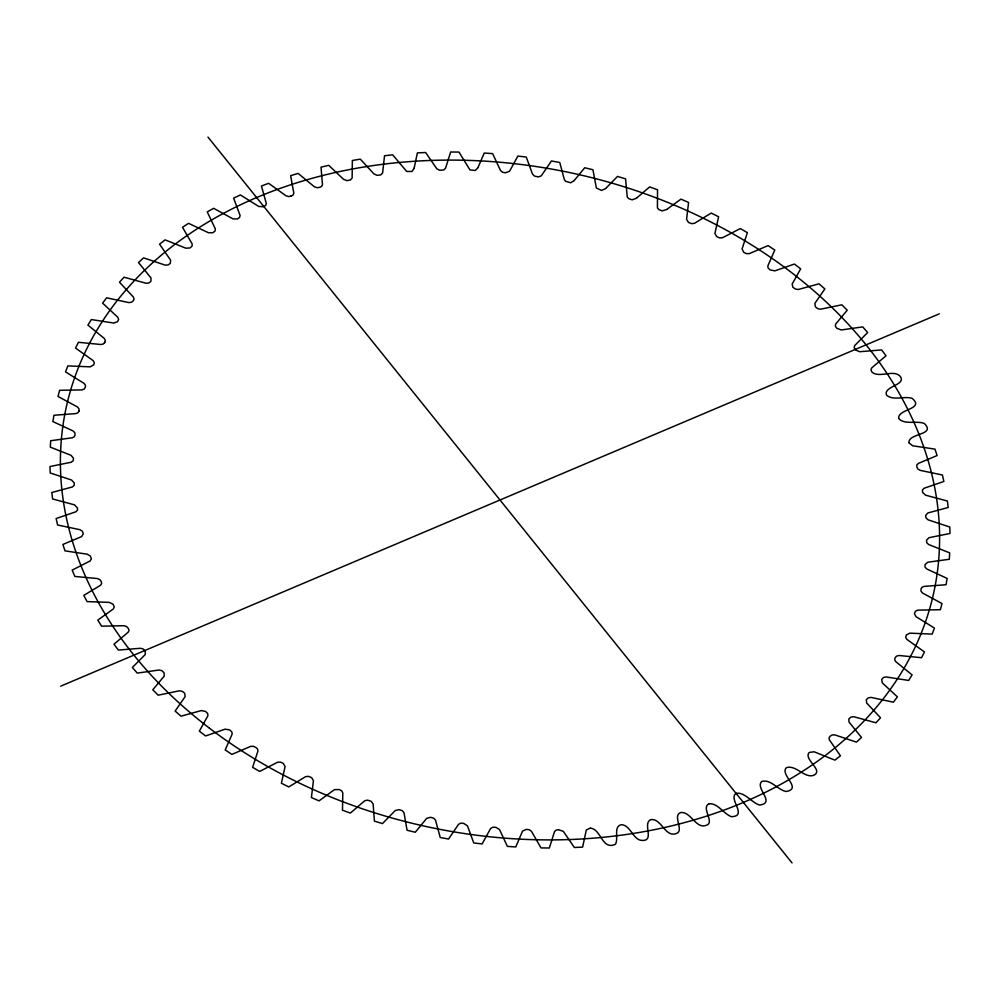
<?xml version="1.0" encoding="UTF-8"?>
<svg xmlns="http://www.w3.org/2000/svg" width="1000" height="1000" viewBox="0 0 1000 1000"><rect width="100%" height="100%" fill="white"/><g stroke="black" fill="none" stroke-linecap="round" stroke-linejoin="round"><path stroke-width="1.5" d="M558.237 829.688L555.962 830.188L554.487 831.688L549.338 848L541 847.913L531.438 831.275L529.35 829.775L526.362 829.362L522.537 831.112L515.763 846.95L507.388 846.388L499.525 829.575L495.85 827.325L492.725 827.275L490.6 828.525L482.113 843.95L473.738 842.913L467.463 825.837L463.575 823.325L460.725 823.188L458.512 824.362L448.55 839.038L440.238 837.525L435.5 820.062L433.725 818.213L430.562 817.288L426.65 818.375L415.288 832.237L407.062 830.25L404 812.712L402.287 810.7L399.175 809.65L395.262 810.525L382.488 823.562L377.1 821.95L374.425 821.125L373.113 803.925L371.062 801.237L367.525 800.15L364.762 800.75L350.35 813.088L342.475 810.212L342.812 792.913L341.65 790.825L339.175 789.513L334.425 789.663L319.05 800.863L311.413 797.55L313.425 780.688L311.675 777.688L308.538 776.363L305.65 776.625L288.762 786.95L281.4 783.238L285.087 766.575L283.263 763.388L280.3 762.062L277.525 762.25L259.65 771.438L252.613 767.337L257.938 751.075L257.587 749.075L255.975 747.525L253.438 746.312L250.637 746.4L231.887 754.4L225.2 749.938L232.2 733.962L231.762 731.775L229.562 729.875L225.125 729.15L205.625 735.95L199.338 731.15L207.925 715.763L207.65 713.462L205.45 711.4L201.275 710.588L181.012 716.175L177.087 712.775L175.15 711.062L185.138 696.625L184.7 693.275L182.312 691.338L179.375 690.812L158.175 695.188L152.787 689.788L164.288 676.012L164.037 672.663L161.788 670.65L159 670.025L137.25 673.112L132.35 667.463L145.262 654.513L145.275 651.087L143.275 649.062L140.525 648.275L118.362 650.075L113.987 644.2L128.225 632.137L129.025 630.325L128.375 628.462L126.638 626.562L123.925 625.7L101.6 626.188L97.775 620.125L113.438 608.875L114.25 606.763L113.038 604.212L109.3 602.375L87.062 601.6L83.8 595.388L100.475 585.312L101.625 583.65L101.325 581.763L99.963 579.712L97.4 578.55L74.85 576.438L72.175 570.112L90.1 560.988L91.35 558.925L90.425 556.112L87.2 554.2L65 550.862L64.287 548.725L62.925 544.438L81.638 536.587L83.312 533.763L82.375 531.263L79.987 529.7L57.587 524.987L56.125 518.525L75.825 511.8L77.487 510.175L77.487 507.975L74.463 504.837L52.65 498.988L51.812 492.5L72.387 486.95L74.15 485.4L74.275 483L71.588 480.037L50.213 472.975L50 466.525L71.237 462.225L73.162 460.8L73.513 458.325L71.1 455.35L50.3 447.125L50.7 440.725L72.225 437.788L74.188 436.825L75.037 435.15L74.9 432.837L73.125 430.988L52.888 421.575L53.925 415.275L75.987 413.587L78.088 412.625L79.025 410.75M290.825 196.225L293.062 195.05L293.812 193.125L290.637 175.688L298.1 173.4L314.4 186.788L317.087 187.725L319.812 187.312L321.712 186.3L322.488 184.587L321 167.162L328.725 165.338L343.612 179.363L346.975 180.65L350.425 179.975L352.125 178.012L352.362 160.5L360.3 159.137L373.913 173.875L377.025 175.338L380.712 174.887L382.6 173.05L384.538 155.738L392.663 154.85L406.725 171.475L412.013 171.475L414.1 168.275M414.075 168.475L417.375 152.9L425.625 152.5L436.863 168.85L439.712 170.263L443.812 169.925L445.588 168.125L450.662 152L459 152.088L469.925 169.875L475.238 170.487L477.9 167.812M78.938 411.163L79.062 408.975L77.525 407.013L57.987 396.45L59.638 390.288L82.112 389.888L84.375 388.925L85.45 386.875L85.363 385L83.975 383.325L65.55 371.912L66.287 369.913L67.812 365.913L90.188 366.838L93.763 364.825L94.312 362.713L93.15 360.625L75.55 348.088L78.412 342.287L100.962 344.513L103.338 343.963L104.812 342.35M478 167.512L484.237 153.05L492.612 153.613L500.538 170.525L502.562 172.237L505.387 172.8L509.538 171.3L517.888 156.05L526.263 157.088L532.438 173.962L534.575 176.137L538.475 176.9L541.25 175.875L551.45 160.963L559.763 162.475L564.3 179.412L565.525 181.262L570.675 182.763L574.113 180.688M104.612 342.713L105.375 340.662L104.4 338.525L87.912 325.125L91.363 319.55L113.688 323.05L117.475 321.763L118.637 319.513L117.863 317.337L102.587 303.125L106.6 297.812L128.837 302.587L131.575 302.238L133.363 300.675L134.062 298.95L133.325 296.988L119.488 282.238L124.025 277.213L146.075 283.25L148.837 283L150.9 281.363L151 277.95L138.512 262.562L143.575 257.863L165.15 265.113L168.075 264.988L170.338 263.363L170.613 260.15L159.562 244.213L161.4 242.75L165.1 239.862L185.837 248.2L189.975 247.95L192.037 246.175L192.162 243.912L182.512 227.288L188.512 223.312L208.55 232.775L212.85 232.7L215.037 231.038L215.325 228.888L207.237 211.9L213.65 208.312L232.887 218.825L237.325 218.962L239.587 217.488L240.087 215.387L233.6 198.125L240.4 194.95L258.725 206.462L263.525 206.713L265.663 205.45L266.3 203.475L261.45 186.025L268.6 183.287L286.025 195.8L288.775 196.588L291.438 196.012M574.225 180.5L584.712 167.763L592.938 169.75L596.362 188L601.512 190.438L605.588 188.588M605.8 188.337L617.513 176.438L625.575 178.875L627.25 197.125L628.938 198.762L632.2 199.825L636.475 198.238M636.712 198L649.65 186.912L657.525 189.788L657.438 207.938L658.975 209.65L662.15 210.888L666.6 209.575M666.862 209.35L680.95 199.137L688.587 202.45L686.575 219.312L688.438 222.387L691.6 223.65L694.463 223.325L711.237 213.05L718.6 216.762L714.912 233.425L716.737 236.612L719.7 237.938L722.475 237.75L740.35 228.562L747.387 232.662L742.062 248.925L743.688 252.262L746.425 253.663L749.25 253.637L768.112 245.6L774.8 250.062L767.825 265.938L768.175 268.125L770.113 269.913L774.875 270.85L794.375 264.05L800.662 268.85L792.15 284.05L792.862 287.213L795.5 289.1L798.462 289.45L818.988 283.825L824.85 288.938L814.862 303.375L815.387 306.812L817.812 308.712L820.625 309.188L841.825 304.812L847.212 310.212L835.65 324.075L835.362 326.225L836.787 328.25L841.275 329.963L862.75 326.887L867.65 332.537L854.6 345.662L854.188 347.788L855.638 350.05L859.75 351.725L881.637 349.925L886.012 355.8L871.775 367.863L870.975 369.675L871.625 371.538M808.962 752.788C803.587 759.55 824.425 770.625 813.5 775.375C804.575 778.375 796.15 764.912 786.737 767.537M809.525 752.375L814.163 751.8L834.9 760.138L840.438 755.788L829.388 739.85L829.025 737.85L830.075 736.25L832.163 734.938L834.987 734.925L856.425 742.138L861.488 737.438L849 722.05L848.838 718.988L850.925 717.1L853.787 716.725L875.975 722.788L880.512 717.763L866.675 703.012L866.312 699.762L868.2 697.862L871.025 697.4L893.4 702.188L897.412 696.875L882.288 682.837L881.675 679.488L883.4 677.513L886.038 676.938L908.637 680.45L912.087 674.875L895.775 661.65L894.675 659.762L895.025 657.938L896.45 656.162L899.038 655.487L921.587 657.712L924.45 651.912L906.85 639.375L905.7 637.4L906.325 634.987L909.812 633.162L932.188 634.087L934.45 628.088L916.137 616.75L914.425 613.737L915.387 611.3L917.75 610.138L940.362 609.712L942.013 603.55L922.475 592.987L920.975 591.125L921.038 588.938L922 587.3L924.15 586.388L946.075 584.725L947.113 578.425L926.762 568.95L925.05 567.062L925 564.65L927.775 562.212L949.3 559.275L949.7 552.875L928.662 544.525L926.787 542.725L926.513 540.2L929.013 537.688L950 533.475L949.788 527.025L928.162 519.85L926.075 518.05L925.612 515.513L927.85 512.962L948.188 507.5L947.65 503.175L947.35 501.012L925.537 495.163L922.575 492.337L922.475 489.925L924.062 488.263L943.875 481.475L942.412 475.012L920.138 470.35L917.788 468.925L916.812 466.775L916.875 464.9L918.363 463.413L937.075 455.562L935 449.137L912.663 445.775L909.112 442.975M786.125 767.913C780.013 775.175 802.763 788.812 785.975 791.5C777.537 789.688 770.55 778.737 761.688 781.525C754.825 788.175 776.087 802.95 759.6 805.05C751.513 802.575 744.737 791.912 736.363 793.337M60.712 686.162L939.287 313.837M736.012 793.487C727.887 798.713 748.275 816.188 731.4 816.712C723.562 813.787 717.525 802.8 709.175 803.775M708.925 803.863C700.938 807.6 714.575 821.85 706.888 825.088C696.062 829.912 691.363 811.75 680.938 812.487M680.562 812.588C672.25 815.688 684.412 830.825 676.438 833.462C665.275 837.875 661.875 818.875 651.3 819.538M650.788 819.65C642.237 823.225 654.875 841 642.35 840.425C633.188 840.562 630.887 825.413 621.613 824.675C613.062 826.062 618.837 838.438 615.462 844.262C601.862 850.525 601.375 829.312 590.45 828.112M590.05 828.138L586.312 830.013L582.625 847.1L579.875 847.25L574.375 847.5L563.387 831.413L558.638 829.688M207.95 137.075L792.05 862.925M872.1 372.225C879.15 378.2 892.913 369.538 899.688 375.825C907.887 385.025 882.913 386.112 886.525 395.1C893.05 401.05 904.013 395.775 912.087 398.325C925.188 409.312 897.887 408.825 898.675 418.237M898.962 418.862C905.238 424.988 916.388 420.462 924.312 423.438C936.438 435.387 908.225 432.887 909 442.663M209.387 728.125A443.537 334.738 11.7 0 0 930.95 604.15A443.537 334.738 11.7 0 0 359.663 167.712A443.537 334.738 11.7 0 0 209.387 728.125"/></g></svg>
